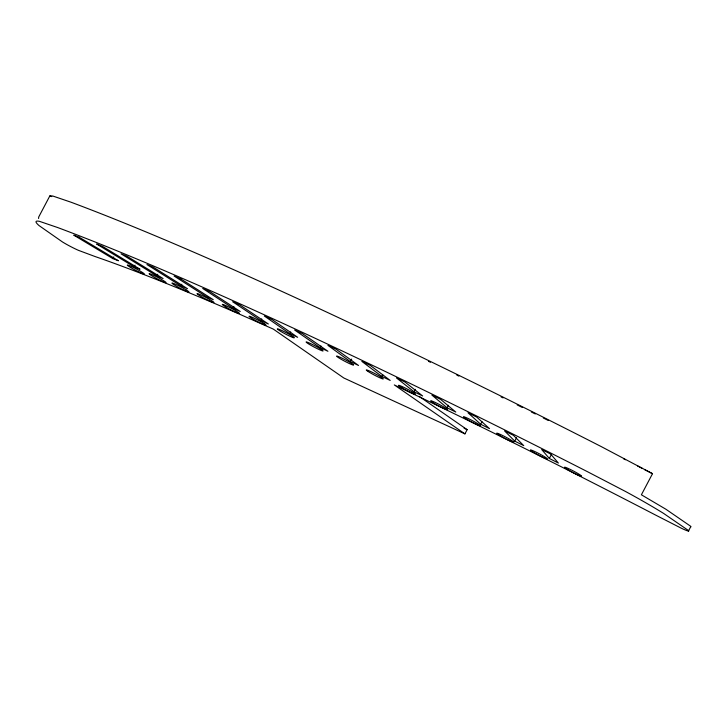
<?xml version="1.0" encoding="UTF-8"?>
<svg xmlns="http://www.w3.org/2000/svg" width="727" height="727" viewBox="0 0 727 727"><rect width="100%" height="100%" fill="white"/><g stroke="black" fill="none" stroke-linecap="round" stroke-linejoin="round"><path stroke-width="1.09" d="M38.576 218.491L38.704 217.019L49.827 195.917L52.78 196.008L71.073 202.233A847.555 67.974 27.8 0 1 301.387 300.369L302.514 300.887A847.6 67.974 27.8 0 1 601.165 446.551L652.51 473.686L641.387 494.796L665.85 509.209L690.605 526.23A13.468 1.081 27.8 0 1 690.65 526.866L688.424 531.083M79.307 237.256L73.763 235.157L112.858 258.612L113.748 256.922M134.122 266.845L140.02 269.217L102.443 246.335L96.627 244.018L134.122 266.845L135.013 265.164M156.832 275.96L163.093 278.55L127.107 256.295L121.036 253.823L156.832 275.96L157.723 274.27M180.923 285.92L187.539 288.719L153.361 267.227L146.927 264.537L180.923 285.92L181.814 284.23M233.003 308.266L202.724 288.474L209.812 291.582L240.246 311.474L233.003 308.266L233.894 306.585M260.848 320.607L232.64 301.732L240.019 305.031L268.372 323.997L260.848 320.607L261.738 318.917M289.782 333.666L264.328 316.018L272.207 319.653L297.652 337.301L289.782 333.666L290.673 331.975M320.062 347.642L294.608 329.994L302.487 333.629L327.932 351.268L320.062 347.642L320.952 345.952M350.341 361.61L327.913 345.38L336.092 349.224L358.529 365.463L350.341 361.61L351.677 359.083M381.82 376.432L361.837 361.392L370.179 365.354L390.208 380.439L381.82 376.432L382.711 374.741M414.09 391.835L396.488 377.94L404.903 381.993L422.66 395.988L414.09 391.835L415.426 389.308M447.06 407.792L431.883 395.07L440.462 399.259L455.802 412.064L447.06 407.792L448.395 405.257M464.935 433.883L394.298 384.91L433.701 403.739A760.306 60.977 27.8 0 1 655.709 515.125L681.045 528.075A13.468 1.081 27.8 0 0 688.378 530.456L663.633 513.426A83.641 6.707 27.8 0 0 625.293 491.361L587.816 471.878A847.6 67.974 27.8 0 0 289.155 326.214L288.037 325.696A847.555 67.974 27.8 0 0 57.724 227.56L39.422 221.326A84.995 6.816 27.8 0 0 39.058 225.588L62.522 241.991A13.422 1.072 27.8 0 0 78.498 250.361L95.21 256.586A760.306 60.977 27.8 0 1 239.528 314.173L273.297 329.095L343.807 377.985L464.935 433.883L467.152 429.657L419.761 396.797M480.656 424.241L468.006 412.782L476.667 417.044L489.525 428.639L480.656 424.241L481.992 421.705M514.771 441.144L504.611 430.929L513.407 435.309L523.758 445.651L514.771 441.144L516.552 437.772M549.321 458.464L541.679 449.522L550.575 453.993L558.391 463.063L549.321 458.464L551.548 454.239M112.858 258.612L118.383 260.757L79.089 237.175M464.08 428.239L467.152 429.657M49.827 195.917A838.467 67.248 27.8 0 1 51.771 196.599M428.467 361.301A838.504 67.248 27.8 0 1 430.475 362.273M456.82 375.105A838.504 67.248 27.8 0 1 458.855 376.104M501.085 396.906A838.504 67.248 27.8 0 1 503.093 397.905M517.188 404.912A838.504 67.248 27.8 0 1 522.231 407.429M531.337 411.982A838.504 67.248 27.8 0 1 535.317 413.972M543.305 417.98A838.504 67.248 27.8 0 1 548.312 420.497M623.493 458.719A838.504 67.248 27.8 0 1 625.493 459.755M637.497 465.934A838.504 67.248 27.8 0 1 642.504 468.515M644.504 469.551A838.504 67.248 27.8 0 1 652.51 473.686M165.265 282.549L162.448 281.413A9.578 0.763 27.8 0 1 152.134 275.978L150.643 275.033A9.578 0.763 27.8 0 1 151.861 274.533A9.578 0.763 27.8 0 1 163.039 280.349L164.529 281.304A9.578 0.763 27.8 0 1 165.265 282.549M180.987 279.023L174.08 276.024L206.341 296.698L213.275 299.706L180.987 279.023M476.548 424.404L472.377 422.36A9.578 0.763 27.8 0 1 463.835 416.771A9.578 0.763 27.8 0 1 477.039 423.241A9.578 0.763 27.8 0 1 476.548 424.404M186.557 290.128L184.822 289.082A9.578 0.763 27.8 0 0 173.826 283.53A9.578 0.763 27.8 0 0 174.353 284.957L176.088 286.002A9.578 0.763 27.8 0 0 187.084 291.545A9.578 0.763 27.8 0 0 186.557 290.128M226.097 307.167L224.443 306.149A9.578 0.763 27.8 0 1 225.288 305.358A9.578 0.763 27.8 0 1 237.238 311.701L238.465 312.528A9.578 0.763 27.8 0 1 236.402 312.483A9.578 0.763 27.8 0 1 226.097 307.167M264.474 323.842L262.974 322.897A9.578 0.763 27.8 0 0 251.796 317.081A9.578 0.763 27.8 0 0 250.579 317.581L252.078 318.526A9.578 0.763 27.8 0 0 263.247 324.342A9.578 0.763 27.8 0 0 264.474 323.842M321.87 349.805L320.489 348.905A9.578 0.763 27.8 0 0 309.329 343.017A9.578 0.763 27.8 0 0 307.33 343.099L308.711 343.989A9.578 0.763 27.8 0 0 319.871 349.887A9.578 0.763 27.8 0 0 321.87 349.805M368.198 371.533L367.044 370.743A9.578 0.763 27.8 0 1 374.978 373.669A9.578 0.763 27.8 0 1 382.411 378.803A9.578 0.763 27.8 0 1 368.198 371.533M293.763 337.201L292.736 336.465A9.578 0.763 27.8 0 0 281.885 330.512A9.578 0.763 27.8 0 0 277.832 329.458L278.85 330.194A9.578 0.763 27.8 0 0 289.709 336.147A9.578 0.763 27.8 0 0 293.763 337.201M353.213 364.572L352.331 363.909A9.578 0.763 27.8 0 0 341.69 357.993A9.578 0.763 27.8 0 0 336.919 356.53L337.801 357.202A9.578 0.763 27.8 0 0 348.442 363.118A9.578 0.763 27.8 0 0 353.213 364.572M531.364 450.885L530.619 450.286A9.578 0.763 27.8 0 1 537.153 452.676A9.578 0.763 27.8 0 1 547.204 458.601L547.376 458.91A9.578 0.763 27.8 0 1 540.67 456.211A9.578 0.763 27.8 0 1 531.364 450.885M447.568 409.583L447.05 409.092A9.578 0.763 27.8 0 0 437.163 403.385A9.578 0.763 27.8 0 0 430.711 400.95L431.229 401.44A9.578 0.763 27.8 0 0 441.116 407.138A9.578 0.763 27.8 0 0 447.568 409.583M568.15 469.842A9.578 0.763 27.8 0 0 581.564 476.249A9.578 0.763 27.8 0 0 569.695 469.151A9.578 0.763 27.8 0 0 568.15 469.842M499.276 435.2A9.578 0.763 27.8 0 0 513.462 442.225A9.578 0.763 27.8 0 0 503.084 435.737A9.578 0.763 27.8 0 0 499.276 435.2M402.031 387.909A9.578 0.763 27.8 0 0 415.462 394.325A9.578 0.763 27.8 0 0 403.612 387.246A9.578 0.763 27.8 0 0 402.031 387.909M199.38 295.489A9.578 0.763 27.8 0 0 213.629 302.577A9.578 0.763 27.8 0 0 203.433 296.171A9.578 0.763 27.8 0 0 199.38 295.489M130.76 267.591A9.578 0.763 27.8 0 0 144.273 274.07A9.578 0.763 27.8 0 0 132.55 267.036A9.578 0.763 27.8 0 0 130.76 267.591"/></g></svg>
